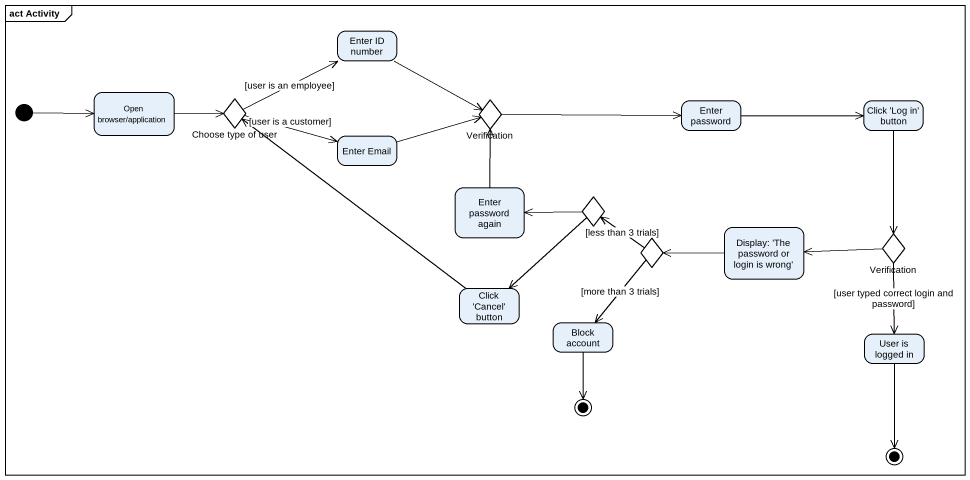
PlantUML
@startuml
mainframe act Activity
hide empty description
state "Enter ID number" as Enter_ID_number
state "Open browser/application" as Open_browser_application
state "Choose type of user" as Choose_type_of_user <<choice>>
state Verification <<choice>>
state "Enter password" as Enter_password
state "Click 'Log in' button" as Click_Log_in_button
state "Enter Email" as Enter_Email
state "Enter password again" as Enter_password_again
state choice1 <<choice>>
state "Display: 'The password or login is wrong'" as Display_The_password_or
state choice2 <<choice>>
state "Verification" as Verification_2 <<choice>>
state "Click 'Cancel' button" as Click_Cancel_button
state "Block account" as Block_account
state "User is logged in" as User_is_logged_in
state final1 <<end>>
state final2 <<end>>
[*] -right-> Open_browser_application
Enter_ID_number -right-> Verification
Open_browser_application -right-> Choose_type_of_user
Choose_type_of_user -right-> Enter_ID_number : [user is an employee]
Choose_type_of_user -right-> Enter_Email : [user is a customer]
Verification -right-> Enter_password
Enter_password -right-> Click_Log_in_button
Click_Log_in_button --> Verification_2
Enter_Email -right-> Verification
Enter_password_again -up-> Verification
choice1 -left-> Enter_password_again
choice1 --> Click_Cancel_button
Display_The_password_or -left-> choice2
choice2 -up-> choice1 : [less than 3 trials]
choice2 --> Block_account : [more than 3 trials]
Verification_2 -left-> Display_The_password_or
Verification_2 --> User_is_logged_in : [user typed correct login and password]
Click_Cancel_button -up-> Choose_type_of_user
Block_account --> final1
User_is_logged_in --> final2
@enduml
